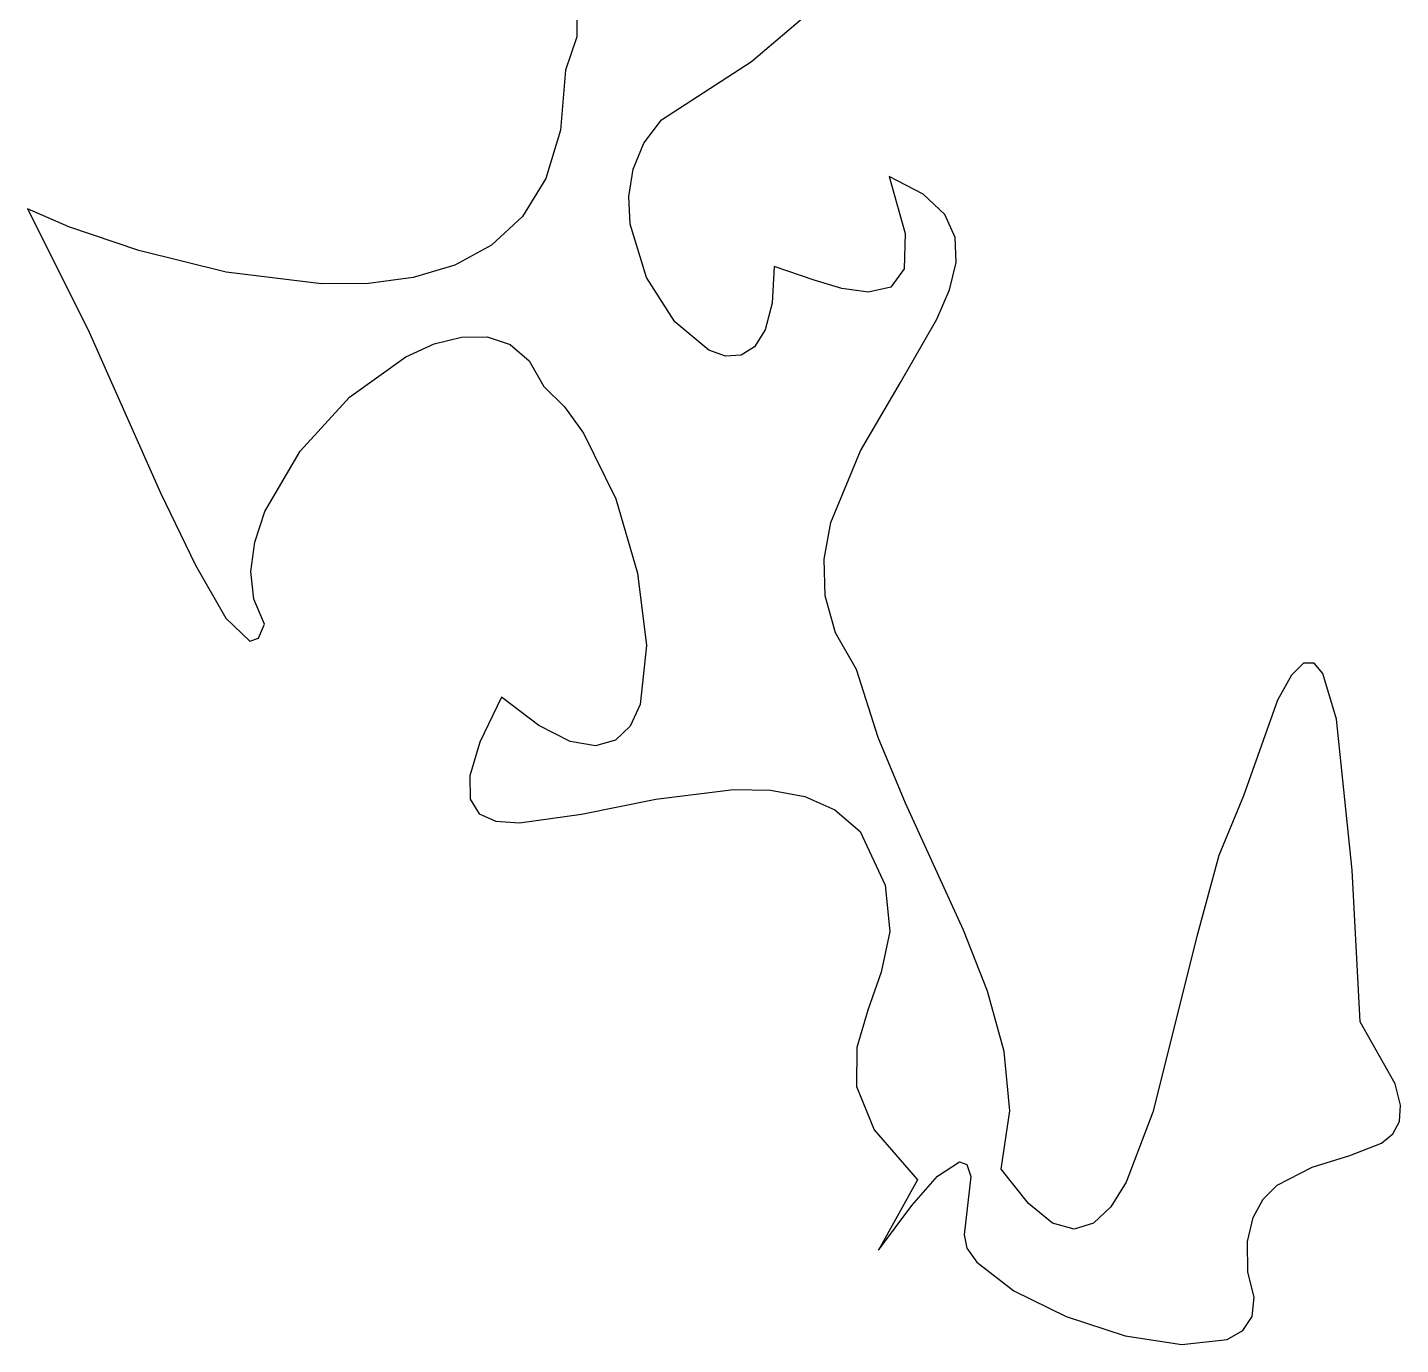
# Model space of a CAD drawing. Extents: x 0 to 204, y 0 to 184.
# Drawn here: x 8.05 to 47.86, y 0.06 to 38.23 of the extents above; entities that cross this region are included whole.
import ezdxf

# ---------------------------------------------------------------- set-up
doc = ezdxf.new("R2010")
doc.units = 0

msp = doc.modelspace()

# ---------------------------------------------------------------- linework, layer by layer
at = {"layer": 'Layer 1'}
for p, q in [((29.040096, 37.247722), (31.411235, 39.263547)), ((23.976111, 38.950114), (23.981924, 37.963481)), ((23.981924, 37.963481), (23.65171, 36.99723)), ((26.438631, 35.55733), (29.040096, 37.247722)), ((23.65171, 36.99723), (23.510636, 35.259182)), ((25.918504, 34.875499), (26.438631, 35.55733)), ((23.510636, 35.259182), (23.081081, 33.854161)), ((25.610067, 34.126953), (25.918504, 34.875499)), ((23.081081, 33.854161), (22.401039, 32.753287)), ((25.488648, 33.337879), (25.610067, 34.126953)), ((34.024196, 33.400561), (33.033061, 33.91144)), ((33.033061, 33.91144), (33.497486, 32.261362)), ((25.529578, 32.534461), (25.488648, 33.337879)), ((34.645236, 32.810474), (34.024196, 33.400561)), ((9.254571, 32.457668), (8.05321, 32.97887)), ((8.05321, 32.97887), (9.802128, 29.484856)), ((22.401039, 32.753287), (21.508504, 31.927678)), ((34.94549, 32.147239), (34.645236, 32.810474)), ((11.27767, 31.766815), (9.254571, 32.457668)), ((25.999805, 30.989331), (25.529578, 32.534461)), ((33.497486, 32.261362), (33.474331, 31.234709)), ((21.508504, 31.927678), (20.441468, 31.348457)), ((34.974266, 31.416915), (34.94549, 32.147239)), ((13.818562, 31.13735), (11.27767, 31.766815)), ((16.573296, 30.800312), (13.818562, 31.13735)), ((20.441468, 31.348457), (19.237926, 30.986742)), ((29.704061, 31.30591), (29.639207, 30.239034)), ((30.865854, 30.912055), (29.704061, 31.30591)), ((33.474331, 31.234709), (33.081593, 30.708965)), ((34.780873, 30.625561), (34.974266, 31.416915)), ((17.935871, 30.813654), (16.573296, 30.800312)), ((19.237926, 30.986742), (17.935871, 30.813654)), ((26.823387, 29.701045), (25.999805, 30.989331)), ((31.659358, 30.670152), (30.865854, 30.912055)), ((32.43727, 30.561617), (31.659358, 30.670152)), ((33.081593, 30.708965), (32.43727, 30.561617)), ((34.414619, 29.779236), (34.780873, 30.625561)), ((29.639207, 30.239034), (29.440661, 29.472034)), ((9.802128, 29.484856), (11.910284, 24.747182)), ((27.802964, 28.87908), (26.823387, 29.701045)), ((29.440661, 29.472034), (29.133094, 28.978723)), ((33.36076, 27.945907), (34.414619, 29.779236)), ((19.845057, 29.059415), (20.640611, 29.260756)), ((20.640611, 29.260756), (21.382355, 29.263065)), ((21.382355, 29.263065), (22.044462, 29.041069)), ((17.393794, 27.513932), (19.021519, 28.684316)), ((19.021519, 28.684316), (19.845057, 29.059415)), ((22.044462, 29.041069), (22.601105, 28.569495)), ((28.289576, 28.708431), (27.802964, 28.87908)), ((28.741176, 28.732917), (28.289576, 28.708431)), ((29.133094, 28.978723), (28.741176, 28.732917)), ((22.601105, 28.569495), (23.02646, 27.82307)), ((32.207157, 25.965402), (33.36076, 27.945907)), ((15.964046, 25.951792), (17.393794, 27.513932)), ((23.02646, 27.82307), (23.624187, 27.240508)), ((23.624187, 27.240508), (24.176523, 26.478478)), ((24.176523, 26.478478), (25.106805, 24.572113)), ((14.938884, 24.200078), (15.964046, 25.951792)), ((31.348277, 23.886191), (32.207157, 25.965402)), ((11.910284, 24.747182), (12.921299, 22.646021)), ((25.106805, 24.572113), (25.740865, 22.416166)), ((14.642589, 23.316314), (14.938884, 24.200078)), ((31.152628, 22.824718), (31.348277, 23.886191)), ((14.524919, 22.460976), (14.642589, 23.316314)), ((31.178586, 21.756746), (31.152628, 22.824718)), ((12.921299, 22.646021), (13.80879, 21.114803)), ((14.611701, 21.659337), (14.524919, 22.460976)), ((25.740865, 22.416166), (26.002264, 20.322831)), ((14.92876, 20.93667), (14.611701, 21.659337)), ((31.475457, 20.688334), (31.178586, 21.756746)), ((13.80879, 21.114803), (14.501648, 20.447146)), ((14.752866, 20.528909), (14.92876, 20.93667)), ((14.501648, 20.447146), (14.752866, 20.528909)), ((26.002264, 20.322831), (25.81456, 18.604302)), ((32.09255, 19.62554), (31.475457, 20.688334)), ((32.719255, 17.655805), (32.09255, 19.62554)), ((45.05077, 19.806285), (44.700207, 19.463942)), ((45.352437, 19.80657), (45.05077, 19.806285)), ((45.609572, 19.507391), (45.352437, 19.80657)), ((46.007698, 18.181006), (45.609572, 19.507391)), ((44.700207, 19.463942), (44.296383, 18.736948)), ((21.79243, 18.81948), (21.172697, 17.512838)), ((22.878837, 17.996521), (21.79243, 18.81948)), ((44.296383, 18.736948), (43.3115, 15.95864)), ((25.81456, 18.604302), (25.528407, 17.98315)), ((23.786083, 17.540433), (22.878837, 17.996521)), ((25.528407, 17.98315), (25.101313, 17.572772)), ((46.461567, 13.808727), (46.007698, 18.181006)), ((24.523723, 17.412191), (23.786083, 17.540433)), ((25.101313, 17.572772), (24.523723, 17.412191)), ((33.508115, 15.744277), (32.719255, 17.655805)), ((21.172697, 17.512838), (20.880936, 16.541273)), ((20.880936, 16.541273), (20.883149, 15.86337)), ((26.273954, 15.861578), (28.521987, 16.143274)), ((28.521987, 16.143274), (29.593975, 16.124073)), ((29.593975, 16.124073), (30.585944, 15.942952)), ((30.585944, 15.942952), (31.463895, 15.558493)), ((43.3115, 15.95864), (42.590628, 14.229397)), ((20.883149, 15.86337), (21.145336, 15.437712)), ((24.113839, 15.429197), (26.273954, 15.861578)), ((31.463895, 15.558493), (32.19383, 14.92928)), ((35.189086, 12.07021), (33.508115, 15.744277)), ((21.145336, 15.437712), (21.633497, 15.222883)), ((21.633497, 15.222883), (22.313635, 15.177465)), ((22.313635, 15.177465), (24.113839, 15.429197)), ((32.19383, 14.92928), (32.92149, 13.370286)), ((42.590628, 14.229397), (41.955244, 11.883262)), ((46.69166, 9.41537), (46.461567, 13.808727)), ((32.92149, 13.370286), (33.051345, 12.033277)), ((33.051345, 12.033277), (32.808069, 10.849668)), ((35.889591, 10.294858), (35.189086, 12.07021)), ((41.955244, 11.883262), (40.67975, 6.789385)), ((32.808069, 10.849668), (32.416337, 9.750875)), ((36.369036, 8.552083), (35.889591, 10.294858)), ((32.416337, 9.750875), (32.100823, 8.668314)), ((47.702178, 7.615644), (46.69166, 9.41537)), ((32.100823, 8.668314), (32.086201, 7.533401)), ((36.531621, 6.83548), (36.369036, 8.552083)), ((47.860902, 6.992792), (47.702178, 7.615644)), ((32.086201, 7.533401), (32.597145, 6.277551)), ((36.28154, 5.13864), (36.531621, 6.83548)), ((40.67975, 6.789385), (39.909046, 4.766174)), ((47.828541, 6.517408), (47.860902, 6.992792)), ((47.635045, 6.161586), (47.828541, 6.517408)), ((32.597145, 6.277551), (33.85833, 4.83218)), ((47.310368, 5.897422), (47.635045, 6.161586)), ((46.387278, 5.532449), (47.310368, 5.897422)), ((34.431996, 4.934163), (35.071223, 5.355114)), ((35.071223, 5.355114), (35.286971, 5.274735)), ((35.286971, 5.274735), (35.39872, 4.930522)), ((44.284819, 4.67459), (45.298889, 5.199251)), ((45.298889, 5.199251), (46.387278, 5.532449)), ((33.85833, 4.83218), (32.729197, 2.79403)), ((33.689565, 4.087267), (34.431996, 4.934163)), ((35.39872, 4.930522), (35.20596, 3.24079)), ((37.070757, 4.141358), (36.28154, 5.13864)), ((39.909046, 4.766174), (39.461887, 4.043991)), ((43.880534, 4.2707), (44.284819, 4.67459)), ((32.729197, 2.79403), (33.689565, 4.087267)), ((37.775238, 3.578535), (37.070757, 4.141358)), ((39.461887, 4.043991), (38.962641, 3.575135)), ((43.584687, 3.735229), (43.880534, 4.2707)), ((43.427228, 3.040274), (43.584687, 3.735229)), ((35.20596, 3.24079), (35.285789, 2.850434)), ((38.403145, 3.404889), (37.775238, 3.578535)), ((38.962641, 3.575135), (38.403145, 3.404889)), ((35.285789, 2.850434), (35.574438, 2.440019)), ((43.43811, 2.15793), (43.427228, 3.040274)), ((35.574438, 2.440019), (36.648886, 1.613085)), ((43.620392, 1.429817), (43.43811, 2.15793)), ((36.648886, 1.613085), (38.170683, 0.868129)), ((43.558905, 0.870891), (43.620392, 1.429817)), ((38.170683, 0.868129), (39.881205, 0.313291)), ((43.285978, 0.467635), (43.558905, 0.870891)), ((42.833938, 0.206531), (43.285978, 0.467635)), ((39.881205, 0.313291), (41.52183, 0.056712)), ((41.52183, 0.056712), (42.833938, 0.206531))]:
    msp.add_line(p, q, dxfattribs=at)

doc.saveas('drawing.dxf')
